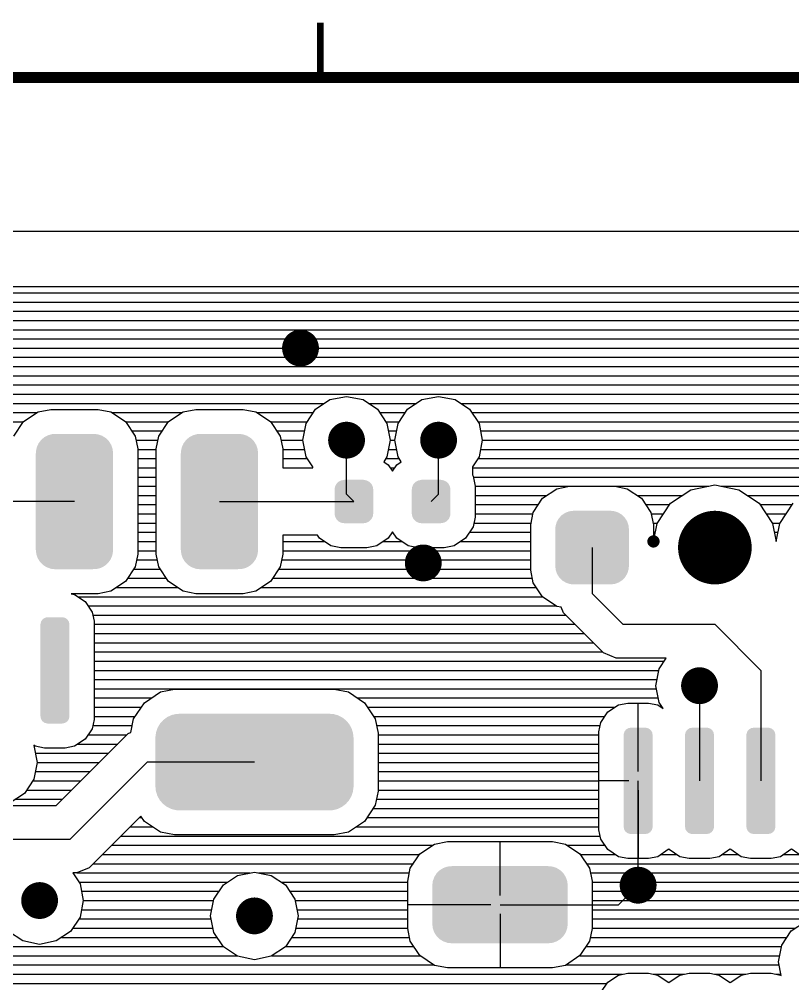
# Model space of a CAD drawing. Extents: x 295 to 953, y 10 to 290.
# Drawn here: x 722.02 to 757.22, y 243.75 to 287.65 of the extents above; entities that cross this region are included whole.
import ezdxf

# ---------------------------------------------------------------- set-up
doc = ezdxf.new("R2010")
doc.units = 0
doc.header["$LTSCALE"] = 5
doc.header["$MEASUREMENT"] = 0
doc.layers.get('0').update_dxf_attribs({"linetype": 'CONTINUOUS', "lineweight": 25})
doc.layers.add('테두리', color=3, linetype='CONTINUOUS')

# ---------------------------------------------------------------- blocks, each defined once
blk = doc.blocks.new('C')
at = {"layer": '테두리'}
for points, const_width in [([(258.75, 287.5), (258.75, 285)], 0.3), ([(15, 285), (15, 15), (405, 15), (405, 285), (15, 285)], 0.5)]:
    blk.add_lwpolyline(points, dxfattribs=dict(at, const_width=const_width))

msp = doc.modelspace()

# ---------------------------------------------------------------- linework, layer by layer
for p, q in [((845.877, 277.997), (529.077, 277.997)), ((825.045, 275.477), (641.798, 275.477)), ((641.122, 275.197), (825.722, 275.197)), ((640.524, 274.778), (826.319, 274.778)), ((639.686, 273.94), (827.158, 273.94)), ((640.105, 274.359), (826.739, 274.359)), ((639.267, 273.521), (827.577, 273.521)), ((638.848, 273.102), (827.996, 273.102)), ((638.663, 272.683), (828.415, 272.683)), ((638.49, 272.264), (828.834, 272.264)), ((638.429, 271.844), (829.253, 271.844)), ((638.429, 271.425), (829.516, 271.425)), ((657.389, 271.006), (767.293, 271.006)), ((661.423, 270.587), (766.768, 270.587)), ((736.151, 270.336), (736.917, 270.487)), ((736.917, 270.487), (737.677, 270.336)), ((740.342, 270.336), (741.108, 270.487)), ((741.108, 270.487), (741.868, 270.336)), ((661.971, 270.168), (735.906, 270.168)), ((735.503, 269.905), (736.151, 270.336)), ((737.677, 270.336), (738.325, 269.905)), ((737.923, 270.168), (740.097, 270.168)), ((739.694, 269.905), (740.342, 270.336)), ((741.868, 270.336), (742.516, 269.905)), ((742.114, 270.168), (766.483, 270.168)), ((662.39, 269.749), (722.83, 269.749)), ((722.215, 269.341), (722.874, 269.782)), ((722.874, 269.782), (723.456, 269.894)), ((723.456, 269.894), (725.613, 269.894)), ((725.613, 269.894), (726.194, 269.782)), ((726.194, 269.782), (726.853, 269.341)), ((726.238, 269.749), (729.429, 269.749)), ((728.814, 269.341), (729.474, 269.782)), ((729.474, 269.782), (730.055, 269.894)), ((730.055, 269.894), (732.212, 269.894)), ((732.212, 269.894), (732.793, 269.782)), ((732.793, 269.782), (733.452, 269.341)), ((732.838, 269.749), (735.403, 269.749)), ((735.073, 269.257), (735.503, 269.905)), ((738.325, 269.905), (738.756, 269.257)), ((738.426, 269.749), (739.594, 269.749)), ((739.264, 269.257), (739.694, 269.905)), ((742.516, 269.905), (742.947, 269.257)), ((742.617, 269.749), (766.327, 269.749)), ((662.809, 269.33), (722.209, 269.33)), ((721.774, 268.676), (722.215, 269.341)), ((726.853, 269.341), (727.295, 268.676)), ((726.859, 269.33), (728.809, 269.33)), ((728.373, 268.676), (728.814, 269.341)), ((733.452, 269.341), (733.894, 268.676)), ((733.458, 269.33), (735.123, 269.33)), ((734.922, 268.492), (735.073, 269.257)), ((738.705, 269.33), (739.314, 269.33)), ((738.756, 269.257), (738.906, 268.492)), ((739.113, 268.492), (739.264, 269.257)), ((742.896, 269.33), (766.254, 269.33)), ((742.947, 269.257), (743.097, 268.492)), ((727.138, 268.911), (728.529, 268.911)), ((727.295, 268.676), (727.412, 268.095)), ((728.256, 268.095), (728.373, 268.676)), ((733.737, 268.911), (735.006, 268.911)), ((733.894, 268.676), (734.011, 268.095)), ((738.823, 268.911), (739.197, 268.911)), ((743.014, 268.911), (766.254, 268.911)), ((727.334, 268.492), (728.334, 268.492)), ((733.933, 268.492), (734.922, 268.492)), ((735.073, 267.732), (734.922, 268.492)), ((736.917, 266.033), (736.917, 268.492)), ((738.906, 268.492), (738.756, 267.732)), ((738.906, 268.492), (739.113, 268.492)), ((739.264, 267.732), (739.113, 268.492)), ((741.108, 266.033), (741.108, 268.492)), ((743.097, 268.492), (742.947, 267.732)), ((743.097, 268.492), (766.254, 268.492)), ((727.412, 268.095), (727.412, 263.3)), ((727.412, 268.073), (728.256, 268.073)), ((728.256, 263.3), (728.256, 268.095)), ((734.011, 268.095), (734.011, 267.234)), ((734.011, 268.073), (735.006, 268.073)), ((738.823, 268.073), (739.197, 268.073)), ((743.014, 268.073), (766.254, 268.073)), ((727.412, 267.653), (728.256, 267.653)), ((734.011, 267.653), (735.123, 267.653)), ((735.38, 267.273), (735.073, 267.732)), ((738.756, 267.732), (738.61, 267.508)), ((738.61, 267.508), (738.811, 267.374)), ((738.705, 267.653), (739.314, 267.653)), ((738.811, 267.374), (739.013, 267.078)), ((739.013, 267.078), (739.208, 267.374)), ((739.208, 267.374), (739.409, 267.508)), ((739.409, 267.508), (739.264, 267.732)), ((742.947, 267.732), (742.645, 267.273)), ((742.896, 267.653), (766.254, 267.653)), ((727.412, 267.234), (728.256, 267.234)), ((734.011, 267.234), (735.38, 267.234)), ((734.011, 267.234), (735.38, 267.234)), ((735.38, 267.234), (735.38, 267.273)), ((738.906, 267.234), (739.113, 267.234)), ((742.645, 267.273), (742.645, 266.91)), ((742.645, 267.234), (766.254, 267.234)), ((742.645, 266.91), (742.678, 266.854)), ((727.412, 266.815), (728.256, 266.815)), ((742.678, 266.854), (742.768, 266.402)), ((742.684, 266.815), (766.254, 266.815)), ((727.412, 266.396), (728.256, 266.396)), ((737.252, 265.698), (736.917, 266.033)), ((740.767, 265.698), (741.108, 266.033)), ((742.768, 266.402), (742.768, 264.994)), ((742.768, 266.396), (753.402, 266.396)), ((745.841, 265.854), (746.489, 266.284)), ((746.489, 266.284), (747.059, 266.396)), ((747.059, 266.396), (749.121, 266.396)), ((749.121, 266.396), (749.691, 266.284)), ((749.691, 266.284), (750.339, 265.854)), ((751.664, 265.619), (752.586, 266.234)), ((752.586, 266.234), (753.681, 266.452)), ((753.681, 266.452), (754.771, 266.234)), ((753.955, 266.396), (758.99, 266.396)), ((754.771, 266.234), (755.693, 265.619)), ((724.534, 265.698), (720.852, 265.698)), ((727.412, 265.977), (728.256, 265.977)), ((731.133, 265.698), (737.252, 265.698)), ((742.768, 265.977), (746.031, 265.977)), ((745.411, 265.206), (745.841, 265.854)), ((750.149, 265.977), (752.206, 265.977)), ((750.339, 265.854), (750.77, 265.206)), ((751.049, 264.692), (751.664, 265.619)), ((755.151, 265.977), (757.794, 265.977)), ((755.693, 265.619), (756.307, 264.692)), ((756.637, 264.692), (757.252, 265.619)), ((727.412, 265.558), (728.256, 265.558)), ((742.768, 265.558), (745.646, 265.558)), ((745.299, 264.636), (745.411, 265.206)), ((750.535, 265.558), (751.625, 265.558)), ((750.77, 265.206), (750.887, 264.636)), ((755.732, 265.558), (757.213, 265.558)), ((727.412, 265.139), (728.256, 265.139)), ((727.412, 264.72), (728.256, 264.72)), ((742.768, 264.994), (742.678, 264.541)), ((742.712, 264.72), (745.316, 264.72)), ((742.768, 265.139), (745.4, 265.139)), ((750.781, 265.139), (751.345, 265.139)), ((750.865, 264.72), (751.066, 264.72)), ((756.011, 265.139), (756.933, 265.139)), ((756.291, 264.72), (756.654, 264.72)), ((727.412, 264.301), (728.256, 264.301)), ((739.013, 264.323), (738.811, 264.027)), ((738.996, 264.301), (739.024, 264.301)), ((739.208, 264.027), (739.013, 264.323)), ((742.678, 264.541), (742.332, 264.027)), ((742.516, 264.301), (745.299, 264.301)), ((745.299, 262.574), (745.299, 264.636)), ((750.887, 263.882), (751.049, 264.692)), ((750.887, 264.636), (750.887, 263.882)), ((750.887, 264.301), (750.971, 264.301)), ((756.307, 264.692), (756.475, 263.882)), ((756.386, 264.301), (756.559, 264.301)), ((756.475, 263.882), (756.637, 264.692)), ((727.412, 263.882), (728.256, 263.882)), ((735.598, 264.161), (734.011, 264.161)), ((734.011, 264.161), (734.011, 263.3)), ((734.011, 263.882), (735.9, 263.882)), ((735.688, 264.027), (735.598, 264.161)), ((736.202, 263.68), (735.688, 264.027)), ((738.811, 264.027), (738.297, 263.68)), ((738.599, 263.882), (739.42, 263.882)), ((739.722, 263.68), (739.208, 264.027)), ((742.332, 264.027), (741.818, 263.68)), ((742.119, 263.882), (745.299, 263.882)), ((756.469, 263.882), (756.475, 263.882)), ((727.412, 263.462), (728.256, 263.462)), ((734.011, 263.462), (745.299, 263.462)), ((736.654, 263.591), (736.202, 263.68)), ((737.845, 263.591), (736.654, 263.591)), ((738.297, 263.68), (737.845, 263.591)), ((740.175, 263.591), (739.722, 263.68)), ((741.365, 263.591), (740.175, 263.591)), ((741.818, 263.68), (741.365, 263.591)), ((748.093, 263.602), (748.093, 261.507)), ((727.412, 263.3), (727.295, 262.719)), ((727.362, 263.043), (728.306, 263.043)), ((728.373, 262.719), (728.256, 263.3)), ((734.011, 263.3), (733.894, 262.719)), ((733.961, 263.043), (745.299, 263.043)), ((727.295, 262.719), (726.853, 262.06)), ((727.233, 262.624), (728.434, 262.624)), ((728.814, 262.06), (728.373, 262.719)), ((733.894, 262.719), (733.452, 262.06)), ((733.832, 262.624), (745.299, 262.624)), ((745.411, 262.004), (745.299, 262.574)), ((726.954, 262.205), (728.714, 262.205)), ((733.553, 262.205), (745.372, 262.205)), ((726.853, 262.06), (726.194, 261.618)), ((726.445, 261.786), (729.222, 261.786)), ((729.474, 261.618), (728.814, 262.06)), ((733.452, 262.06), (732.793, 261.618)), ((733.05, 261.786), (745.551, 261.786)), ((745.841, 261.356), (745.411, 262.004)), ((725.613, 261.501), (724.378, 261.501)), ((724.378, 261.501), (724.54, 261.467)), ((724.54, 261.467), (725.015, 261.149)), ((724.691, 261.367), (745.836, 261.367)), ((726.194, 261.618), (725.613, 261.501)), ((730.055, 261.501), (729.474, 261.618)), ((732.212, 261.501), (730.055, 261.501)), ((732.793, 261.618), (732.212, 261.501)), ((746.489, 260.925), (745.841, 261.356)), ((748.093, 261.507), (749.49, 260.11)), ((725.015, 261.149), (725.339, 260.668)), ((725.149, 260.948), (746.45, 260.948)), ((746.685, 260.886), (746.489, 260.925)), ((746.785, 260.64), (746.685, 260.886)), ((725.339, 260.668), (725.423, 260.249)), ((725.367, 260.529), (746.897, 260.529)), ((747.221, 260.205), (746.785, 260.64)), ((725.423, 260.249), (725.423, 255.784)), ((725.423, 260.11), (747.316, 260.11)), ((748.182, 259.243), (747.221, 260.205)), ((749.49, 260.11), (753.681, 260.11)), ((753.681, 260.11), (755.777, 258.014)), ((725.423, 259.691), (747.735, 259.691)), ((725.423, 259.271), (748.155, 259.271)), ((748.618, 258.808), (748.182, 259.243)), ((725.423, 258.852), (748.574, 258.852)), ((749.183, 258.573), (748.618, 258.808)), ((751.468, 258.573), (749.183, 258.573)), ((751.139, 258.081), (751.468, 258.573)), ((725.423, 258.433), (751.373, 258.433)), ((725.423, 258.014), (751.127, 258.014)), ((750.988, 257.316), (751.139, 258.081)), ((755.777, 258.014), (755.777, 252.985)), ((725.423, 257.595), (751.044, 257.595)), ((751.139, 256.556), (750.988, 257.316)), ((752.983, 257.316), (752.983, 252.985)), ((725.423, 257.176), (751.016, 257.176)), ((727.714, 256.539), (728.446, 257.031)), ((728.446, 257.031), (729.094, 257.159)), ((729.094, 257.159), (736.353, 257.159)), ((736.353, 257.159), (737.001, 257.031)), ((737.001, 257.031), (737.733, 256.539)), ((725.423, 256.757), (728.043, 256.757)), ((727.222, 255.807), (727.714, 256.539)), ((737.403, 256.757), (751.099, 256.757)), ((737.733, 256.539), (738.225, 255.807)), ((748.814, 256.12), (749.289, 256.438)), ((749.289, 256.438), (749.714, 256.522)), ((749.714, 256.522), (750.658, 256.522)), ((750.189, 253.404), (750.189, 256.522)), ((750.658, 256.522), (751.083, 256.438)), ((751.083, 256.438), (751.323, 256.282)), ((751.323, 256.282), (751.139, 256.556)), ((725.423, 256.338), (727.58, 256.338)), ((737.867, 256.338), (749.138, 256.338)), ((748.49, 255.639), (748.814, 256.12)), ((751.234, 256.338), (751.278, 256.338)), ((725.423, 255.784), (725.339, 255.36)), ((725.367, 255.5), (727.166, 255.5)), ((725.423, 255.919), (727.3, 255.919)), ((727.105, 255.192), (727.222, 255.807)), ((738.146, 255.919), (748.68, 255.919)), ((738.225, 255.807), (738.353, 255.159)), ((738.281, 255.5), (748.462, 255.5)), ((748.406, 255.22), (748.49, 255.639)), ((725.339, 255.36), (725.015, 254.885)), ((725.149, 255.08), (726.92, 255.08)), ((726.546, 254.712), (726.982, 255.142)), ((726.982, 255.142), (727.015, 255.159)), ((727.015, 255.159), (727.105, 255.192)), ((738.353, 255.159), (738.353, 252.521)), ((738.353, 255.08), (748.406, 255.08)), ((748.406, 250.755), (748.406, 255.22)), ((723.707, 251.867), (726.546, 254.712)), ((725.015, 254.885), (724.54, 254.561)), ((724.691, 254.661), (726.501, 254.661)), ((738.353, 254.661), (748.406, 254.661)), ((722.746, 254.561), (722.679, 254.611)), ((722.679, 254.611), (722.69, 254.589)), ((722.69, 254.589), (722.841, 253.823)), ((723.171, 254.477), (722.746, 254.561)), ((722.757, 254.242), (726.082, 254.242)), ((724.115, 254.477), (723.171, 254.477)), ((724.54, 254.561), (724.115, 254.477)), ((738.353, 254.242), (748.406, 254.242)), ((722.841, 253.823), (722.69, 253.063)), ((722.841, 253.823), (725.663, 253.823)), ((724.344, 250.331), (727.848, 253.84)), ((732.726, 253.84), (727.848, 253.84)), ((738.353, 253.823), (748.406, 253.823)), ((722.757, 253.404), (725.244, 253.404)), ((738.353, 253.404), (748.406, 253.404)), ((722.69, 253.063), (722.26, 252.415)), ((722.64, 252.985), (724.825, 252.985)), ((738.353, 252.985), (748.406, 252.985)), ((749.769, 252.985), (748.406, 252.985)), ((750.189, 248.235), (750.189, 252.985)), ((722.36, 252.566), (724.406, 252.566)), ((738.353, 252.521), (738.225, 251.878)), ((738.353, 252.566), (748.406, 252.566)), ((750.189, 252.566), (750.189, 249.448)), ((722.26, 252.415), (721.612, 251.985)), ((721.857, 252.147), (723.986, 252.147)), ((738.275, 252.147), (748.406, 252.147)), ((721.042, 251.867), (723.707, 251.867)), ((738.225, 251.878), (737.733, 251.141)), ((738.124, 251.728), (748.406, 251.728)), ((727.557, 251.376), (725.646, 249.464)), ((727.49, 251.309), (727.602, 251.309)), ((727.714, 251.141), (727.557, 251.376)), ((728.446, 250.655), (727.714, 251.141)), ((737.733, 251.141), (737.001, 250.655)), ((737.845, 251.309), (748.406, 251.309)), ((727.071, 250.889), (728.088, 250.889)), ((737.359, 250.889), (748.406, 250.889)), ((748.49, 250.331), (748.406, 250.755)), ((720.153, 250.331), (724.344, 250.331)), ((726.652, 250.47), (748.462, 250.47)), ((729.094, 250.526), (728.446, 250.655)), ((736.353, 250.526), (729.094, 250.526)), ((737.001, 250.655), (736.353, 250.526)), ((748.814, 249.856), (748.49, 250.331)), ((726.233, 250.051), (740.84, 250.051)), ((740.259, 249.666), (740.918, 250.107)), ((740.918, 250.107), (741.505, 250.224)), ((741.505, 250.224), (746.294, 250.224)), ((743.902, 247.766), (743.902, 250.224)), ((746.294, 250.224), (746.88, 250.107)), ((746.88, 250.107), (747.54, 249.666)), ((746.959, 250.051), (748.68, 250.051)), ((749.289, 249.532), (748.814, 249.856)), ((751.558, 249.856), (751.083, 249.532)), ((751.586, 249.889), (751.558, 249.856)), ((751.608, 249.856), (751.586, 249.889)), ((752.083, 249.532), (751.608, 249.856)), ((754.352, 249.856), (753.877, 249.532)), ((754.38, 249.889), (754.352, 249.856)), ((754.402, 249.856), (754.38, 249.889)), ((754.877, 249.532), (754.402, 249.856)), ((757.146, 249.856), (756.671, 249.532)), ((757.174, 249.889), (757.146, 249.856)), ((757.196, 249.856), (757.174, 249.889)), ((757.671, 249.532), (757.196, 249.856)), ((725.646, 249.464), (725.21, 249.029)), ((725.814, 249.632), (740.236, 249.632)), ((739.817, 249.006), (740.259, 249.666)), ((747.54, 249.666), (747.981, 249.006)), ((747.562, 249.632), (749.138, 249.632)), ((749.714, 249.448), (749.289, 249.532)), ((750.658, 249.448), (749.714, 249.448)), ((751.083, 249.532), (750.658, 249.448)), ((751.234, 249.632), (751.932, 249.632)), ((752.508, 249.448), (752.083, 249.532)), ((753.452, 249.448), (752.508, 249.448)), ((753.877, 249.532), (753.452, 249.448)), ((754.028, 249.632), (754.726, 249.632)), ((755.302, 249.448), (754.877, 249.532)), ((756.246, 249.448), (755.302, 249.448)), ((756.671, 249.532), (756.246, 249.448)), ((756.822, 249.632), (757.52, 249.632)), ((725.21, 249.029), (724.646, 248.794)), ((725.395, 249.213), (739.957, 249.213)), ((739.7, 248.425), (739.817, 249.006)), ((747.842, 249.213), (769.361, 249.213)), ((747.981, 249.006), (748.099, 248.425)), ((724.646, 248.794), (724.456, 248.794)), ((724.456, 248.794), (724.786, 248.302)), ((724.646, 248.794), (732.53, 248.794)), ((731.312, 248.252), (731.96, 248.682)), ((731.96, 248.682), (732.726, 248.833)), ((732.726, 248.833), (733.486, 248.682)), ((732.916, 248.794), (739.778, 248.794)), ((733.486, 248.682), (734.134, 248.252)), ((748.02, 248.794), (769.361, 248.794)), ((724.735, 248.375), (731.502, 248.375)), ((724.786, 248.302), (724.936, 247.537)), ((730.882, 247.604), (731.312, 248.252)), ((733.944, 248.375), (739.7, 248.375)), ((734.134, 248.252), (734.565, 247.604)), ((739.7, 246.268), (739.7, 248.425)), ((748.099, 248.425), (748.099, 246.268)), ((748.099, 248.375), (769.361, 248.375)), ((749.294, 247.347), (750.189, 248.235)), ((724.853, 247.956), (731.117, 247.956)), ((730.731, 246.838), (730.882, 247.604)), ((734.33, 247.956), (739.7, 247.956)), ((734.565, 247.604), (734.715, 246.838)), ((748.099, 247.956), (769.361, 247.956)), ((724.936, 247.537), (724.786, 246.777)), ((724.936, 247.537), (730.871, 247.537)), ((734.576, 247.537), (739.7, 247.537)), ((743.483, 247.347), (739.7, 247.347)), ((743.902, 247.347), (749.294, 247.347)), ((744.321, 247.347), (748.099, 247.347)), ((748.099, 247.537), (769.445, 247.537)), ((724.786, 246.777), (724.355, 246.128)), ((724.853, 247.118), (730.787, 247.118)), ((730.882, 246.078), (730.731, 246.838)), ((734.715, 246.838), (734.565, 246.078)), ((734.66, 247.118), (739.7, 247.118)), ((743.902, 246.928), (743.902, 244.469)), ((748.099, 247.118), (769.724, 247.118)), ((724.456, 246.279), (730.843, 246.279)), ((724.735, 246.698), (730.759, 246.698)), ((734.604, 246.279), (739.7, 246.279)), ((734.687, 246.698), (739.7, 246.698)), ((748.099, 246.698), (758.375, 246.698)), ((748.099, 246.279), (757.347, 246.279)), ((757.157, 246.156), (757.805, 246.587)), ((722.181, 245.698), (721.533, 246.128)), ((724.355, 246.128), (723.707, 245.698)), ((723.953, 245.86), (731.022, 245.86)), ((731.312, 245.43), (730.882, 246.078)), ((734.565, 246.078), (734.134, 245.43)), ((734.425, 245.86), (739.784, 245.86)), ((739.817, 245.687), (739.7, 246.268)), ((748.099, 246.268), (747.981, 245.687)), ((748.015, 245.86), (756.961, 245.86)), ((756.727, 245.508), (757.157, 246.156)), ((695.303, 245.441), (731.307, 245.441)), ((722.947, 245.542), (722.181, 245.698)), ((723.707, 245.698), (722.947, 245.542)), ((731.96, 245), (731.312, 245.43)), ((734.134, 245.43), (733.486, 245)), ((734.14, 245.441), (739.979, 245.441)), ((740.259, 245.028), (739.817, 245.687)), ((747.981, 245.687), (747.54, 245.028)), ((747.819, 245.441), (756.715, 245.441)), ((756.576, 244.743), (756.727, 245.508)), ((695.678, 245.022), (731.921, 245.022)), ((732.726, 244.843), (731.96, 245)), ((733.486, 245), (732.726, 244.843)), ((733.525, 245.022), (740.264, 245.022)), ((740.918, 244.586), (740.259, 245.028)), ((747.54, 245.028), (746.88, 244.586)), ((747.534, 245.022), (756.632, 245.022)), ((695.901, 244.603), (740.89, 244.603)), ((741.505, 244.469), (740.918, 244.586)), ((746.88, 244.586), (746.294, 244.469)), ((746.908, 244.603), (756.604, 244.603)), ((756.699, 244.128), (756.576, 244.743)), ((695.985, 244.184), (749.484, 244.184)), ((746.294, 244.469), (741.505, 244.469)), ((748.814, 243.826), (749.289, 244.145)), ((749.289, 244.145), (749.714, 244.229)), ((749.714, 244.229), (750.658, 244.229)), ((750.658, 244.229), (751.083, 244.145)), ((750.887, 244.184), (752.278, 244.184)), ((751.083, 244.145), (751.558, 243.826)), ((751.608, 243.826), (752.083, 244.145)), ((752.083, 244.145), (752.508, 244.229)), ((752.508, 244.229), (753.452, 244.229)), ((753.452, 244.229), (753.877, 244.145)), ((753.681, 244.184), (755.072, 244.184)), ((753.877, 244.145), (754.352, 243.826)), ((754.402, 243.826), (754.877, 244.145)), ((754.877, 244.145), (755.302, 244.229)), ((755.302, 244.229), (756.246, 244.229)), ((756.246, 244.229), (756.671, 244.145)), ((756.475, 244.184), (756.687, 244.184)), ((756.671, 244.145), (756.699, 244.128)), ((695.985, 243.765), (748.769, 243.765)), ((748.49, 243.346), (748.814, 243.826)), ((751.558, 243.826), (751.586, 243.793)), ((751.586, 243.793), (751.608, 243.826)), ((754.352, 243.826), (754.38, 243.793)), ((754.38, 243.793), (754.402, 243.826))]:
    msp.add_line(p, q)
for points, const_width in [([(734.402, 272.683, 1), (735.241, 272.683, 1)], 0.838), ([(736.498, 268.492, 1), (737.336, 268.492, 1)], 0.838), ([(740.689, 268.492, 1), (741.527, 268.492, 1)], 0.838), ([(752.843, 263.602, 1), (754.519, 263.602, 1)], 1.676), ([(750.747, 263.882, 1), (751.027, 263.882, 1)], 0.279), ([(739.99, 262.904, 1), (740.829, 262.904, 1)], 0.838), ([(752.563, 257.316, 1), (753.402, 257.316, 1)], 0.838), ([(749.769, 248.235, 1), (750.608, 248.235, 1)], 0.838), ([(722.528, 247.537, 1), (723.366, 247.537, 1)], 0.838), ([(732.307, 246.838, 1), (733.145, 246.838, 1)], 0.838)]:
    msp.add_lwpolyline(points, format="xyb", close=True, dxfattribs=dict(const_width=const_width))
for points in [[(723.162, 268.627), (723.29, 268.694), (725.897, 268.627), (725.789, 268.694)], [(723.29, 268.694), (723.337, 268.719), (725.789, 268.694), (725.715, 268.719)], [(723.337, 268.719), (723.485, 268.758), (725.715, 268.719), (725.601, 268.758)], [(723.485, 268.758), (723.529, 268.77), (725.601, 268.758), (725.492, 268.77)], [(723.529, 268.77), (723.727, 268.777), (725.492, 268.77), (725.43, 268.777)], [(725.343, 268.777), (725.404, 268.779), (725.43, 268.777), (725.404, 268.779)], [(729.762, 268.627), (729.889, 268.694), (732.496, 268.627), (732.388, 268.694)], [(729.889, 268.694), (729.937, 268.719), (732.388, 268.694), (732.315, 268.719)], [(729.937, 268.719), (730.085, 268.758), (732.315, 268.719), (732.201, 268.758)], [(730.085, 268.758), (730.128, 268.77), (732.201, 268.758), (732.091, 268.77)], [(730.128, 268.77), (730.326, 268.777), (732.091, 268.77), (732.029, 268.777)], [(731.942, 268.777), (732.004, 268.779), (732.029, 268.777), (732.004, 268.779)], [(722.815, 268.157), (722.87, 268.283), (726.248, 268.157), (726.203, 268.283)], [(722.87, 268.283), (722.894, 268.339), (726.203, 268.283), (726.168, 268.339)], [(722.894, 268.339), (722.976, 268.45), (726.168, 268.339), (726.098, 268.45)], [(722.976, 268.45), (723.012, 268.498), (726.098, 268.45), (726.049, 268.498)], [(723.012, 268.498), (723.118, 268.59), (726.049, 268.498), (725.957, 268.59)], [(723.118, 268.59), (723.162, 268.627), (725.957, 268.59), (725.897, 268.627)], [(729.415, 268.157), (729.469, 268.283), (732.847, 268.157), (732.803, 268.283)], [(729.469, 268.283), (729.494, 268.339), (732.803, 268.283), (732.767, 268.339)], [(729.494, 268.339), (729.576, 268.45), (732.767, 268.339), (732.697, 268.45)], [(729.576, 268.45), (729.611, 268.498), (732.697, 268.45), (732.649, 268.498)], [(729.611, 268.498), (729.718, 268.59), (732.649, 268.498), (732.556, 268.59)], [(729.718, 268.59), (729.762, 268.627), (732.556, 268.59), (732.496, 268.627)], [(722.774, 263.499), (722.774, 267.896), (726.294, 263.499), (726.294, 267.896)], [(722.777, 267.899), (722.779, 267.963), (726.291, 267.899), (726.284, 267.963)], [(722.777, 267.896), (722.777, 267.899), (726.291, 267.896), (726.291, 267.899)], [(722.779, 267.963), (722.804, 268.096), (726.284, 267.963), (726.269, 268.096)], [(722.804, 268.096), (722.815, 268.157), (726.269, 268.096), (726.248, 268.157)], [(729.373, 263.499), (729.373, 267.896), (732.894, 263.499), (732.894, 267.896)], [(729.376, 267.899), (729.378, 267.963), (732.891, 267.899), (732.884, 267.963)], [(729.376, 267.896), (729.376, 267.899), (732.891, 267.896), (732.891, 267.899)], [(729.378, 267.963), (729.403, 268.096), (732.884, 267.963), (732.869, 268.096)], [(729.403, 268.096), (729.415, 268.157), (732.869, 268.096), (732.847, 268.157)], [(736.398, 266.386), (736.452, 266.496), (738.109, 266.386), (738.05, 266.496)], [(736.452, 266.496), (736.464, 266.509), (738.05, 266.496), (738.044, 266.509)], [(736.464, 266.509), (736.549, 266.596), (738.044, 266.509), (737.952, 266.596)], [(736.549, 266.596), (736.567, 266.605), (737.952, 266.596), (737.943, 266.605)], [(736.567, 266.605), (736.673, 266.661), (737.943, 266.605), (737.826, 266.661)], [(736.673, 266.661), (736.702, 266.665), (737.826, 266.661), (737.817, 266.665)], [(736.702, 266.665), (736.811, 266.683), (737.817, 266.665), (737.694, 266.683)], [(736.811, 266.683), (736.811, 266.687), (737.694, 266.683), (737.694, 266.687)], [(739.913, 266.386), (739.967, 266.496), (741.624, 266.386), (741.565, 266.496)], [(739.967, 266.496), (739.979, 266.509), (741.565, 266.496), (741.559, 266.509)], [(739.979, 266.509), (740.064, 266.596), (741.559, 266.509), (741.467, 266.596)], [(740.064, 266.596), (740.081, 266.605), (741.467, 266.596), (741.458, 266.605)], [(740.081, 266.605), (740.188, 266.661), (741.458, 266.605), (741.341, 266.661)], [(740.188, 266.661), (740.217, 266.665), (741.341, 266.661), (741.332, 266.665)], [(740.217, 266.665), (740.326, 266.683), (741.332, 266.665), (741.209, 266.683)], [(740.326, 266.683), (740.326, 266.687), (741.209, 266.683), (741.209, 266.687)], [(736.372, 266.248), (736.391, 266.371), (738.132, 266.248), (738.112, 266.371)], [(736.372, 266.245), (736.372, 266.248), (738.132, 266.245), (738.132, 266.248)], [(736.372, 265.15), (736.372, 266.245), (738.132, 265.15), (738.132, 266.245)], [(736.391, 266.371), (736.398, 266.386), (738.112, 266.371), (738.109, 266.386)], [(739.887, 266.248), (739.906, 266.371), (741.647, 266.248), (741.626, 266.371)], [(739.887, 266.245), (739.887, 266.248), (741.647, 266.245), (741.647, 266.248)], [(739.887, 265.15), (739.887, 266.245), (741.647, 265.15), (741.647, 266.245)], [(739.906, 266.371), (739.913, 266.386), (741.626, 266.371), (741.624, 266.386)], [(746.757, 265.109), (746.881, 265.191), (749.436, 265.109), (749.298, 265.191)], [(746.881, 265.191), (746.927, 265.207), (749.298, 265.191), (749.27, 265.207)], [(746.927, 265.207), (747.063, 265.256), (749.27, 265.207), (749.111, 265.256)], [(747.063, 265.256), (747.132, 265.264), (749.111, 265.256), (749.085, 265.264)], [(747.132, 265.264), (747.255, 265.279), (749.085, 265.264), (748.931, 265.279)], [(736.372, 265.147), (736.372, 265.15), (738.132, 265.147), (738.132, 265.15)], [(736.393, 265.024), (736.372, 265.147), (738.114, 265.024), (738.132, 265.147)], [(736.396, 265.01), (736.393, 265.024), (738.107, 265.01), (738.114, 265.024)], [(736.454, 264.899), (736.396, 265.01), (738.053, 264.899), (738.107, 265.01)], [(736.461, 264.886), (736.454, 264.899), (738.041, 264.886), (738.053, 264.899)], [(736.552, 264.799), (736.461, 264.886), (737.955, 264.799), (738.041, 264.886)], [(736.562, 264.79), (736.552, 264.799), (737.938, 264.79), (737.955, 264.799)], [(736.678, 264.734), (736.562, 264.79), (737.832, 264.734), (737.938, 264.79)], [(736.688, 264.73), (736.678, 264.734), (737.803, 264.73), (737.832, 264.734)], [(736.811, 264.712), (736.688, 264.73), (737.694, 264.712), (737.803, 264.73)], [(739.887, 265.147), (739.887, 265.15), (741.647, 265.147), (741.647, 265.15)], [(739.908, 265.024), (739.887, 265.147), (741.629, 265.024), (741.647, 265.147)], [(739.91, 265.01), (739.908, 265.024), (741.621, 265.01), (741.629, 265.024)], [(739.969, 264.899), (739.91, 265.01), (741.568, 264.899), (741.621, 265.01)], [(739.976, 264.886), (739.969, 264.899), (741.555, 264.886), (741.568, 264.899)], [(740.067, 264.799), (739.976, 264.886), (741.47, 264.799), (741.555, 264.886)], [(740.077, 264.79), (740.067, 264.799), (741.453, 264.79), (741.47, 264.799)], [(740.193, 264.734), (740.077, 264.79), (741.346, 264.734), (741.453, 264.79)], [(740.203, 264.73), (740.193, 264.734), (741.318, 264.73), (741.346, 264.734)], [(740.326, 264.712), (740.203, 264.73), (741.209, 264.712), (741.318, 264.73)], [(746.443, 264.632), (746.488, 264.779), (749.747, 264.632), (749.694, 264.779)], [(746.488, 264.779), (746.509, 264.814), (749.694, 264.779), (749.682, 264.814)], [(746.509, 264.814), (746.586, 264.945), (749.682, 264.814), (749.596, 264.945)], [(746.586, 264.945), (746.615, 264.976), (749.596, 264.945), (749.576, 264.976)], [(746.615, 264.976), (746.719, 265.085), (749.576, 264.976), (749.462, 265.085)], [(746.719, 265.085), (746.757, 265.109), (749.462, 265.085), (749.436, 265.109)], [(736.811, 264.709), (736.811, 264.712), (737.694, 264.709), (737.694, 264.712)], [(740.326, 264.709), (740.326, 264.712), (741.209, 264.709), (741.209, 264.712)], [(746.417, 264.44), (746.431, 264.594), (749.769, 264.44), (749.752, 264.594)], [(746.417, 262.764), (746.417, 264.44), (749.769, 262.764), (749.769, 264.44)], [(746.431, 264.594), (746.443, 264.632), (749.752, 264.594), (749.747, 264.632)], [(722.777, 263.496), (722.777, 263.499), (726.291, 263.496), (726.291, 263.499)], [(722.784, 263.433), (722.777, 263.496), (726.289, 263.433), (726.291, 263.496)], [(722.799, 263.299), (722.784, 263.433), (726.264, 263.299), (726.289, 263.433)], [(729.376, 263.496), (729.376, 263.499), (732.891, 263.496), (732.891, 263.499)], [(729.383, 263.433), (729.376, 263.496), (732.889, 263.433), (732.891, 263.496)], [(729.398, 263.299), (729.383, 263.433), (732.864, 263.299), (732.889, 263.433)], [(722.82, 263.238), (722.799, 263.299), (726.253, 263.238), (726.264, 263.299)], [(722.865, 263.112), (722.82, 263.238), (726.198, 263.112), (726.253, 263.238)], [(722.9, 263.056), (722.865, 263.112), (726.174, 263.056), (726.198, 263.112)], [(722.97, 262.945), (722.9, 263.056), (726.092, 262.945), (726.174, 263.056)], [(729.42, 263.238), (729.398, 263.299), (732.852, 263.238), (732.864, 263.299)], [(729.464, 263.112), (729.42, 263.238), (732.798, 263.112), (732.852, 263.238)], [(729.499, 263.056), (729.464, 263.112), (732.773, 263.056), (732.798, 263.112)], [(729.57, 262.945), (729.499, 263.056), (732.691, 262.945), (732.773, 263.056)], [(723.019, 262.897), (722.97, 262.945), (726.056, 262.897), (726.092, 262.945)], [(723.111, 262.805), (723.019, 262.897), (725.95, 262.805), (726.056, 262.897)], [(723.171, 262.768), (723.111, 262.805), (725.906, 262.768), (725.95, 262.805)], [(723.279, 262.701), (723.171, 262.768), (725.778, 262.701), (725.906, 262.768)], [(723.352, 262.676), (723.279, 262.701), (725.731, 262.676), (725.778, 262.701)], [(723.467, 262.637), (723.352, 262.676), (725.583, 262.637), (725.731, 262.676)], [(723.575, 262.625), (723.467, 262.637), (725.539, 262.625), (725.583, 262.637)], [(723.637, 262.619), (723.575, 262.625), (725.341, 262.619), (725.539, 262.625)], [(723.663, 262.616), (723.637, 262.619), (723.663, 262.616), (723.727, 262.619)], [(729.618, 262.897), (729.57, 262.945), (732.656, 262.897), (732.691, 262.945)], [(729.71, 262.805), (729.618, 262.897), (732.549, 262.805), (732.656, 262.897)], [(729.771, 262.768), (729.71, 262.805), (732.505, 262.768), (732.549, 262.805)], [(729.879, 262.701), (729.771, 262.768), (732.378, 262.701), (732.505, 262.768)], [(729.952, 262.676), (729.879, 262.701), (732.33, 262.676), (732.378, 262.701)], [(730.066, 262.637), (729.952, 262.676), (732.182, 262.637), (732.33, 262.676)], [(730.175, 262.625), (730.066, 262.637), (732.139, 262.625), (732.182, 262.637)], [(730.237, 262.619), (730.175, 262.625), (731.941, 262.619), (732.139, 262.625)], [(730.263, 262.616), (730.237, 262.619), (730.263, 262.616), (730.326, 262.619)], [(746.434, 262.61), (746.417, 262.764), (749.755, 262.61), (749.769, 262.764)], [(746.439, 262.572), (746.434, 262.61), (749.743, 262.572), (749.755, 262.61)], [(746.492, 262.426), (746.439, 262.572), (749.698, 262.426), (749.743, 262.572)], [(746.505, 262.39), (746.492, 262.426), (749.677, 262.39), (749.698, 262.426)], [(746.59, 262.259), (746.505, 262.39), (749.6, 262.259), (749.677, 262.39)], [(746.61, 262.228), (746.59, 262.259), (749.571, 262.228), (749.6, 262.259)], [(746.724, 262.119), (746.61, 262.228), (749.467, 262.119), (749.571, 262.228)], [(746.75, 262.095), (746.724, 262.119), (749.43, 262.095), (749.467, 262.119)], [(746.888, 262.014), (746.75, 262.095), (749.305, 262.014), (749.43, 262.095)], [(746.917, 261.997), (746.888, 262.014), (749.259, 261.997), (749.305, 262.014)], [(747.075, 261.948), (746.917, 261.997), (749.123, 261.948), (749.259, 261.997)], [(747.101, 261.94), (747.075, 261.948), (749.054, 261.94), (749.123, 261.948)], [(747.255, 261.926), (747.101, 261.94), (748.931, 261.926), (749.054, 261.94)], [(723.021, 260.252), (723.077, 260.326), (724.265, 260.252), (724.219, 260.326)], [(723.077, 260.326), (723.094, 260.348), (724.219, 260.326), (724.19, 260.348)], [(723.094, 260.348), (723.176, 260.399), (724.19, 260.348), (724.123, 260.399)], [(723.176, 260.399), (723.197, 260.412), (724.123, 260.399), (724.079, 260.412)], [(723.197, 260.412), (723.308, 260.432), (724.079, 260.412), (724.007, 260.432)], [(723.308, 260.432), (723.316, 260.434), (724.007, 260.432), (723.975, 260.434)], [(722.986, 260.104), (722.988, 260.136), (724.305, 260.104), (724.299, 260.136)], [(722.986, 255.924), (722.986, 260.104), (724.305, 255.924), (724.305, 260.104)], [(722.988, 260.136), (723.013, 260.223), (724.299, 260.136), (724.283, 260.223)], [(723.013, 260.223), (723.021, 260.252), (724.283, 260.223), (724.265, 260.252)], [(728.758, 255.889), (728.935, 255.971), (736.688, 255.889), (736.524, 255.971)], [(728.935, 255.971), (728.959, 255.981), (736.524, 255.971), (736.483, 255.981)], [(728.959, 255.981), (729.155, 256.028), (736.483, 255.981), (736.31, 256.028)], [(729.155, 256.028), (729.174, 256.032), (736.31, 256.028), (736.231, 256.032)], [(729.174, 256.032), (729.396, 256.039), (736.231, 256.032), (736.119, 256.039)], [(736.056, 256.039), (736.088, 256.041), (736.119, 256.039), (736.088, 256.041)], [(722.992, 255.893), (722.986, 255.924), (724.303, 255.893), (724.305, 255.924)], [(723.008, 255.805), (722.992, 255.893), (724.278, 255.805), (724.303, 255.893)], [(723.026, 255.776), (723.008, 255.805), (724.27, 255.776), (724.278, 255.805)], [(723.072, 255.702), (723.026, 255.776), (724.214, 255.702), (724.27, 255.776)], [(723.101, 255.68), (723.072, 255.702), (724.197, 255.68), (724.214, 255.702)], [(723.168, 255.629), (723.101, 255.68), (724.115, 255.629), (724.197, 255.68)], [(723.213, 255.617), (723.168, 255.629), (724.094, 255.617), (724.115, 255.629)], [(723.284, 255.596), (723.213, 255.617), (723.983, 255.596), (724.094, 255.617)], [(723.316, 255.594), (723.284, 255.596), (723.975, 255.594), (723.983, 255.596)], [(728.318, 255.402), (728.415, 255.567), (737.131, 255.402), (737.04, 255.567)], [(728.415, 255.567), (728.43, 255.593), (737.04, 255.567), (737.018, 255.593)], [(728.43, 255.593), (728.559, 255.735), (737.018, 255.593), (736.897, 255.735)], [(728.559, 255.735), (728.579, 255.757), (736.897, 255.735), (736.869, 255.757)], [(728.579, 255.757), (728.735, 255.872), (736.869, 255.757), (736.722, 255.872)], [(728.735, 255.872), (728.758, 255.889), (736.722, 255.872), (736.688, 255.889)], [(728.217, 254.973), (728.242, 255.161), (737.232, 254.973), (737.213, 255.161)], [(728.242, 255.161), (728.246, 255.193), (737.213, 255.161), (737.203, 255.193)], [(728.246, 255.193), (728.308, 255.373), (737.203, 255.193), (737.147, 255.373)], [(728.308, 255.373), (728.318, 255.402), (737.147, 255.373), (737.131, 255.402)], [(749.529, 255.075), (749.531, 255.106), (750.848, 255.075), (750.842, 255.106)], [(749.529, 250.895), (749.529, 255.075), (750.848, 250.895), (750.848, 255.075)], [(749.531, 255.106), (749.556, 255.194), (750.842, 255.106), (750.826, 255.194)], [(749.556, 255.194), (749.564, 255.223), (750.826, 255.194), (750.808, 255.223)], [(749.564, 255.223), (749.62, 255.297), (750.808, 255.223), (750.762, 255.297)], [(749.62, 255.297), (749.637, 255.319), (750.762, 255.297), (750.733, 255.319)], [(749.637, 255.319), (749.719, 255.37), (750.733, 255.319), (750.666, 255.37)], [(749.719, 255.37), (749.74, 255.382), (750.666, 255.37), (750.622, 255.382)], [(749.74, 255.382), (749.851, 255.403), (750.622, 255.382), (750.55, 255.403)], [(749.851, 255.403), (749.859, 255.405), (750.55, 255.403), (750.518, 255.405)], [(752.323, 255.075), (752.325, 255.106), (753.642, 255.075), (753.636, 255.106)], [(752.323, 250.895), (752.323, 255.075), (753.642, 250.895), (753.642, 255.075)], [(752.325, 255.106), (752.35, 255.194), (753.636, 255.106), (753.62, 255.194)], [(752.35, 255.194), (752.358, 255.223), (753.62, 255.194), (753.602, 255.223)], [(752.358, 255.223), (752.414, 255.297), (753.602, 255.223), (753.556, 255.297)], [(752.414, 255.297), (752.431, 255.319), (753.556, 255.297), (753.527, 255.319)], [(752.431, 255.319), (752.513, 255.37), (753.527, 255.319), (753.46, 255.37)], [(752.513, 255.37), (752.534, 255.382), (753.46, 255.37), (753.416, 255.382)], [(752.534, 255.382), (752.645, 255.403), (753.416, 255.382), (753.344, 255.403)], [(752.645, 255.403), (752.653, 255.405), (753.344, 255.403), (753.312, 255.405)], [(755.117, 255.075), (755.119, 255.106), (756.436, 255.075), (756.43, 255.106)], [(755.117, 250.895), (755.117, 255.075), (756.436, 250.895), (756.436, 255.075)], [(755.119, 255.106), (755.144, 255.194), (756.43, 255.106), (756.414, 255.194)], [(755.144, 255.194), (755.152, 255.223), (756.414, 255.194), (756.396, 255.223)], [(755.152, 255.223), (755.208, 255.297), (756.396, 255.223), (756.35, 255.297)], [(755.208, 255.297), (755.225, 255.319), (756.35, 255.297), (756.321, 255.319)], [(755.225, 255.319), (755.307, 255.37), (756.321, 255.319), (756.254, 255.37)], [(755.307, 255.37), (755.328, 255.382), (756.254, 255.37), (756.21, 255.382)], [(755.328, 255.382), (755.439, 255.403), (756.21, 255.382), (756.138, 255.403)], [(755.439, 255.403), (755.447, 255.405), (756.138, 255.403), (756.106, 255.405)], [(728.217, 254.941), (728.217, 254.973), (737.236, 254.941), (737.232, 254.973)], [(728.217, 254.938), (728.217, 254.941), (737.236, 254.938), (737.236, 254.941)], [(728.217, 252.742), (728.217, 254.938), (737.236, 252.742), (737.236, 254.938)], [(728.217, 252.739), (728.217, 252.742), (737.236, 252.739), (737.236, 252.742)], [(728.22, 252.707), (728.217, 252.739), (737.235, 252.707), (737.236, 252.739)], [(728.239, 252.519), (728.22, 252.707), (737.21, 252.519), (737.235, 252.707)], [(728.249, 252.487), (728.239, 252.519), (737.206, 252.487), (737.21, 252.519)], [(728.305, 252.307), (728.249, 252.487), (737.144, 252.307), (737.206, 252.487)], [(728.321, 252.278), (728.305, 252.307), (737.134, 252.278), (737.144, 252.307)], [(728.412, 252.113), (728.321, 252.278), (737.037, 252.113), (737.134, 252.278)], [(728.434, 252.087), (728.412, 252.113), (737.022, 252.087), (737.037, 252.113)], [(728.555, 251.944), (728.434, 252.087), (736.893, 251.944), (737.022, 252.087)], [(728.584, 251.923), (728.555, 251.944), (736.873, 251.923), (736.893, 251.944)], [(728.73, 251.808), (728.584, 251.923), (736.717, 251.808), (736.873, 251.923)], [(728.764, 251.791), (728.73, 251.808), (736.695, 251.791), (736.717, 251.808)], [(728.928, 251.709), (728.764, 251.791), (736.517, 251.709), (736.695, 251.791)], [(728.969, 251.698), (728.928, 251.709), (736.493, 251.698), (736.517, 251.709)], [(729.142, 251.652), (728.969, 251.698), (736.298, 251.652), (736.493, 251.698)], [(729.221, 251.648), (729.142, 251.652), (736.278, 251.648), (736.298, 251.652)], [(729.333, 251.641), (729.221, 251.648), (736.056, 251.641), (736.278, 251.648)], [(729.364, 251.639), (729.333, 251.641), (729.364, 251.639), (729.396, 251.641)], [(749.535, 250.863), (749.529, 250.895), (750.846, 250.863), (750.848, 250.895)], [(749.551, 250.776), (749.535, 250.863), (750.821, 250.776), (750.846, 250.863)], [(749.569, 250.747), (749.551, 250.776), (750.813, 250.747), (750.821, 250.776)], [(749.615, 250.673), (749.569, 250.747), (750.757, 250.673), (750.813, 250.747)], [(749.644, 250.651), (749.615, 250.673), (750.74, 250.651), (750.757, 250.673)], [(752.329, 250.863), (752.323, 250.895), (753.64, 250.863), (753.642, 250.895)], [(752.345, 250.776), (752.329, 250.863), (753.615, 250.776), (753.64, 250.863)], [(752.363, 250.747), (752.345, 250.776), (753.607, 250.747), (753.615, 250.776)], [(752.409, 250.673), (752.363, 250.747), (753.551, 250.673), (753.607, 250.747)], [(752.438, 250.651), (752.409, 250.673), (753.534, 250.651), (753.551, 250.673)], [(755.123, 250.863), (755.117, 250.895), (756.434, 250.863), (756.436, 250.895)], [(755.139, 250.776), (755.123, 250.863), (756.409, 250.776), (756.434, 250.863)], [(755.157, 250.747), (755.139, 250.776), (756.401, 250.747), (756.409, 250.776)], [(755.203, 250.673), (755.157, 250.747), (756.345, 250.673), (756.401, 250.747)], [(755.232, 250.651), (755.203, 250.673), (756.328, 250.651), (756.345, 250.673)], [(749.711, 250.6), (749.644, 250.651), (750.658, 250.6), (750.74, 250.651)], [(749.756, 250.587), (749.711, 250.6), (750.637, 250.587), (750.658, 250.6)], [(749.827, 250.567), (749.756, 250.587), (750.526, 250.567), (750.637, 250.587)], [(749.859, 250.565), (749.827, 250.567), (750.518, 250.565), (750.526, 250.567)], [(752.505, 250.6), (752.438, 250.651), (753.452, 250.6), (753.534, 250.651)], [(752.55, 250.587), (752.505, 250.6), (753.431, 250.587), (753.452, 250.6)], [(752.621, 250.567), (752.55, 250.587), (753.32, 250.567), (753.431, 250.587)], [(752.653, 250.565), (752.621, 250.567), (753.312, 250.565), (753.32, 250.567)], [(755.299, 250.6), (755.232, 250.651), (756.246, 250.6), (756.328, 250.651)], [(755.344, 250.587), (755.299, 250.6), (756.225, 250.587), (756.246, 250.6)], [(755.415, 250.567), (755.344, 250.587), (756.114, 250.567), (756.225, 250.587)], [(755.447, 250.565), (755.415, 250.567), (756.106, 250.565), (756.114, 250.567)], [(741.016, 248.775), (741.152, 248.91), (746.789, 248.775), (746.652, 248.91)], [(741.152, 248.91), (741.157, 248.914), (746.652, 248.91), (746.648, 248.914)], [(741.157, 248.914), (741.319, 249.016), (746.648, 248.914), (746.484, 249.016)], [(741.319, 249.016), (741.326, 249.018), (746.484, 249.016), (746.48, 249.018)], [(741.326, 249.018), (741.506, 249.081), (746.48, 249.018), (746.296, 249.081)], [(741.506, 249.081), (741.518, 249.082), (746.296, 249.081), (746.292, 249.082)], [(741.518, 249.082), (741.703, 249.102), (746.292, 249.082), (746.101, 249.102)], [(741.703, 249.102), (741.703, 249.107), (746.101, 249.102), (746.101, 249.107)], [(740.844, 248.421), (740.907, 248.602), (746.961, 248.421), (746.897, 248.602)], [(740.907, 248.602), (740.91, 248.607), (746.897, 248.602), (746.895, 248.607)], [(740.91, 248.607), (741.012, 248.77), (746.895, 248.607), (746.792, 248.77)], [(741.012, 248.77), (741.016, 248.775), (746.792, 248.77), (746.789, 248.775)], [(740.82, 248.224), (740.842, 248.415), (746.984, 248.224), (746.962, 248.415)], [(740.823, 248.154), (740.82, 248.224), (746.981, 248.154), (746.984, 248.224)], [(740.823, 246.539), (740.823, 248.154), (746.981, 246.539), (746.981, 248.154)], [(740.842, 248.415), (740.844, 248.421), (746.962, 248.415), (746.961, 248.421)], [(740.82, 246.469), (740.823, 246.539), (746.984, 246.469), (746.981, 246.539)], [(740.842, 246.278), (740.82, 246.469), (746.962, 246.278), (746.984, 246.469)], [(740.843, 246.273), (740.842, 246.278), (746.961, 246.273), (746.962, 246.278)], [(740.907, 246.091), (740.843, 246.273), (746.898, 246.091), (746.961, 246.273)], [(740.909, 246.086), (740.907, 246.091), (746.894, 246.086), (746.898, 246.091)], [(741.012, 245.923), (740.909, 246.086), (746.792, 245.923), (746.894, 246.086)], [(741.015, 245.919), (741.012, 245.923), (746.788, 245.919), (746.792, 245.923)], [(741.152, 245.783), (741.015, 245.919), (746.653, 245.783), (746.788, 245.919)], [(741.156, 245.779), (741.152, 245.783), (746.647, 245.779), (746.653, 245.783)], [(741.32, 245.678), (741.156, 245.779), (746.485, 245.678), (746.647, 245.779)], [(741.324, 245.675), (741.32, 245.678), (746.478, 245.675), (746.485, 245.678)], [(741.508, 245.613), (741.324, 245.675), (746.298, 245.613), (746.478, 245.675)], [(741.512, 245.611), (741.508, 245.613), (746.287, 245.611), (746.298, 245.613)], [(741.703, 245.591), (741.512, 245.611), (746.101, 245.591), (746.287, 245.611)], [(741.703, 245.586), (741.703, 245.591), (746.101, 245.586), (746.101, 245.591)]]:
    msp.add_solid(points)

# ---------------------------------------------------------------- block references
msp.add_blockref('C', (476.978, 0))

doc.saveas('drawing.dxf')
